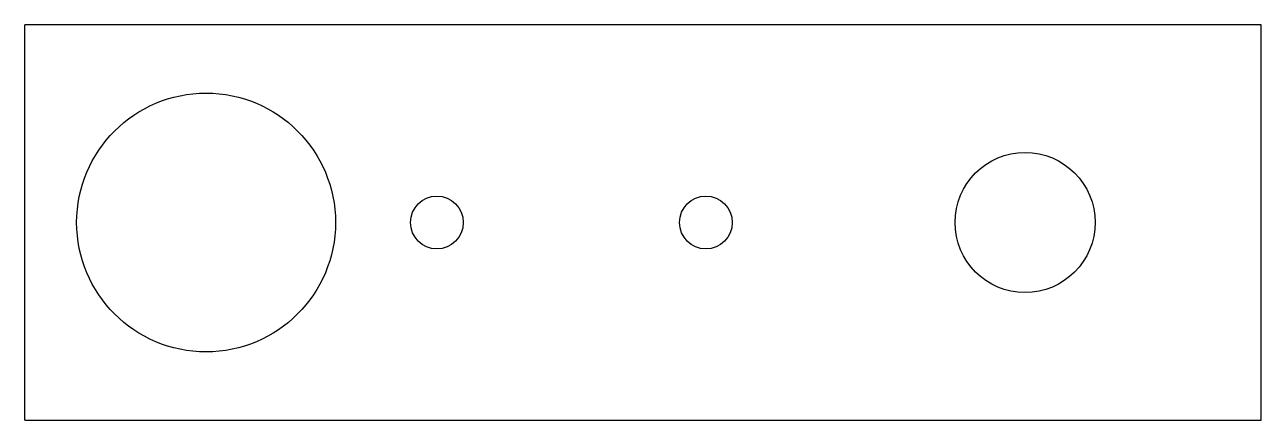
# Model space of a CAD drawing. Extents: x -150 to -75, y -24 to 0.
import ezdxf

# ---------------------------------------------------------------- set-up
doc = ezdxf.new("R2010")
doc.units = 0
doc.header["$MEASUREMENT"] = 0
doc.layers.add('VISIBLE', color=7, linetype='CONTINUOUS')

msp = doc.modelspace()

# ---------------------------------------------------------------- linework, layer by layer
at = {"layer": 'VISIBLE'}
for p, q in [((-75, 0), (-150, 0)), ((-150, -24), (-150, 0)), ((-75, -24), (-75, 0)), ((-150, -24), (-75, -24))]:
    msp.add_line(p, q, dxfattribs=at)
for centre, radius in [((-139, -12), 7.85), ((-89.325, -12), 4.25), ((-125, -12), 1.6), ((-108.685, -12), 1.6)]:
    msp.add_circle(centre, radius, dxfattribs=at)

doc.saveas('drawing.dxf')
